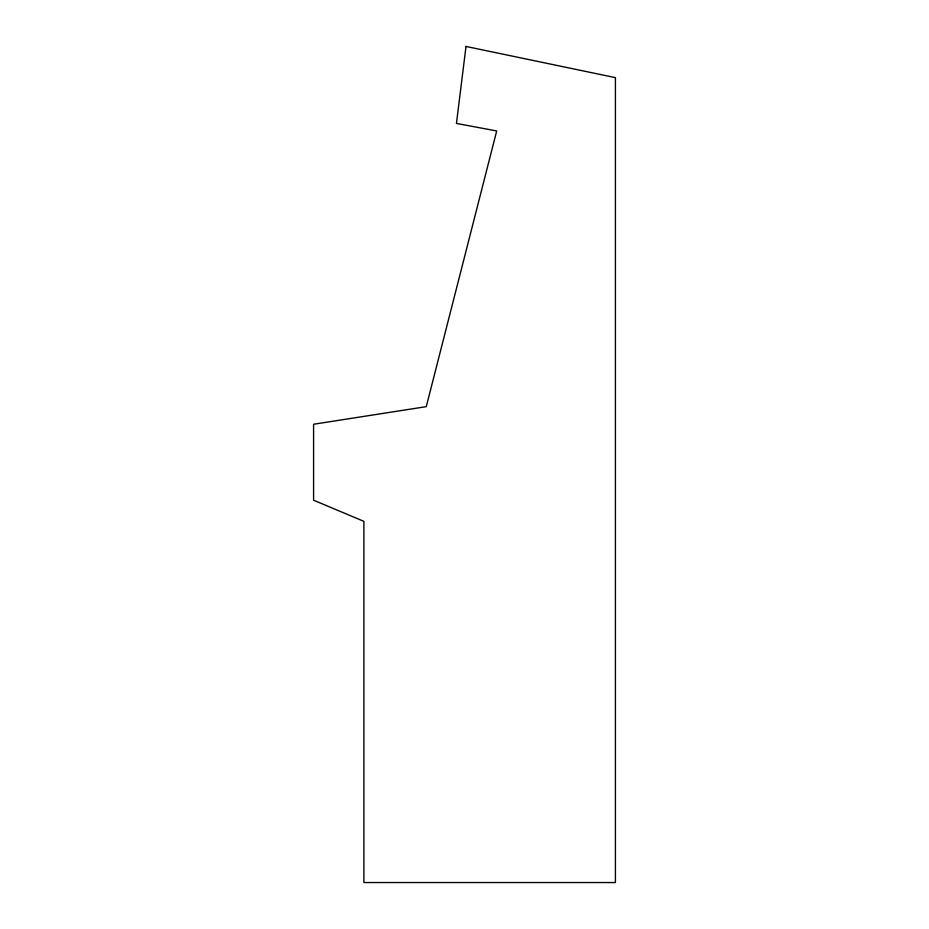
<?xml version="1.0" encoding="UTF-8"?>
<svg xmlns="http://www.w3.org/2000/svg" width="929" height="929" viewBox="0 0 929 929"><rect width="100%" height="100%" fill="white"/><g stroke="black" fill="none" stroke-linecap="round" stroke-linejoin="round"><path stroke-width="1.39" d="M466.01 46.45L456.453 123.418L496.701 130.966L426.272 406.647L313.584 424.251L313.584 500.22L363.889 521.343L363.889 882.55L615.416 882.55L615.416 77.641L466.01 46.45"/></g></svg>
